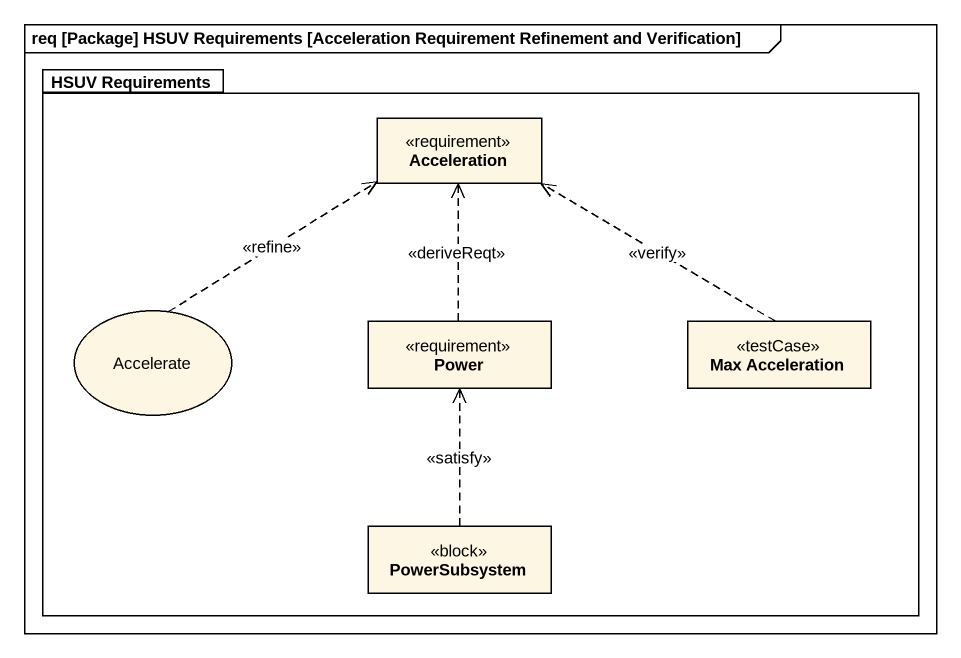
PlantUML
@startuml
mainframe req [Package] HSUV Requirements [Acceleration Requirement Refinement and Verification]
allowmixing
hide circle
hide empty members
package "HSUV Requirements" as HSUV_Requirements {
  class Acceleration <<requirement>>
  usecase Accelerate
  class Power <<requirement>>
  class "Max Acceleration" as Max_Acceleration <<testCase>>
  class PowerSubsystem <<block>>
}
Accelerate .up.> Acceleration : <<refine>>
Power .up.> Acceleration : <<deriveReqt>>
Max_Acceleration .up.> Acceleration : <<verify>>
PowerSubsystem .up.> Power : <<satisfy>>
@enduml
